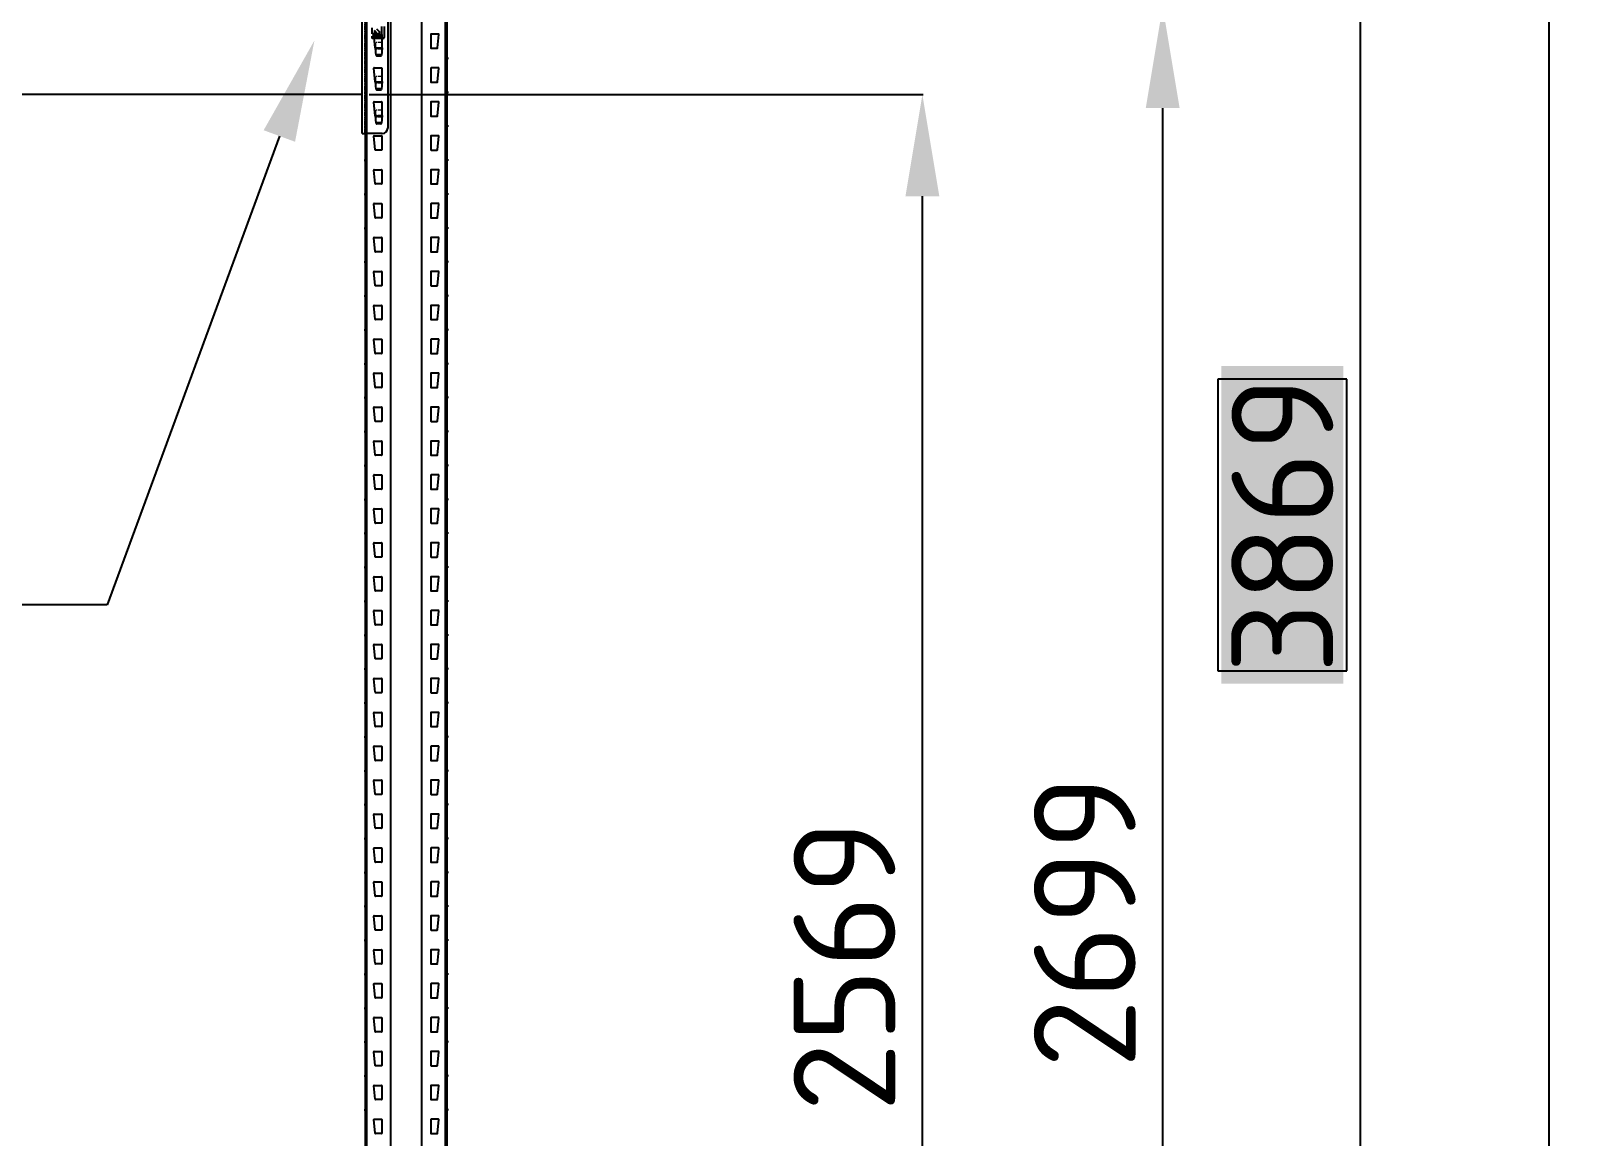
# Model space of a CAD drawing. Header units: millimetres. Extents: x 2140 to 223837, y 2113 to 170313.
# Drawn here: x 179076 to 181376, y 110755 to 112385 of the extents above; entities that cross this region are included whole.
import ezdxf
from ezdxf import colors
from ezdxf.entities.mleader import LeaderData, LeaderLine
from ezdxf.math import Vec2, Vec3

# ---------------------------------------------------------------- set-up
doc = ezdxf.new("R2010")
doc.units = ezdxf.units.MM
doc.linetypes.add('PHANTOM', pattern=[12.7, 6.35, -1.27, 1.27, -1.27, 1.27, -1.27])
for name, color, linetype in [('0_ANNOT_Dimensions', 7, 'Continuous'), ('2.Стойка', 7, 'Continuous'), ('Аннотации', 7, 'Continuous')]:
    doc.layers.add(name, color=color, linetype=linetype)
doc.layers.add('1.Балка', color=5, linetype='Continuous', lineweight=0)
doc.styles.get("Standard").update_dxf_attribs({"font": 'isocpeur.ttf'})
doc.dimstyles.new('150', dxfattribs={"dimtxt": 150, "dimasz": 150, "dimexe": 1, "dimexo": 10, "dimgap": 40, "dimtad": 1, "dimdec": 0, "dimzin": 0, "dimdsep": 46, "dimtxsty": 'Standard', "dimcen": 0.09, "dimadec": 0, "dimazin": 0, "dimtfac": 1, "dimtdec": 0, "dimtofl": 0, "dimtmove": 0, "dimatfit": 3, "dimfxl": 1, "dimtolj": 1, "dimtzin": 0, "dimarcsym": 0})
doc.dimstyles.new('150 (цвет)', dxfattribs={"dimtxt": 150, "dimasz": 150, "dimexe": 1, "dimexo": 10, "dimgap": -20, "dimtad": 1, "dimdec": 0, "dimzin": 0, "dimdsep": 46, "dimtxsty": 'Standard', "dimcen": 0.09, "dimadec": 0, "dimazin": 0, "dimtfac": 1, "dimtdec": 0, "dimtofl": 0, "dimtmove": 0, "dimatfit": 3, "dimfxl": 1, "dimtfill": 2, "dimtfillclr": 2, "dimtolj": 1, "dimtzin": 0, "dimarcsym": 0})

# ---------------------------------------------------------------- blocks, each defined once
blk = doc.blocks.new('*U494')
at = {"layer": '2.Стойка', "color": 0, "linetype": 'ByBlock'}
for p, q in [((-120, 0), (-120, 12200)), ((-118, 0), (-118, 12200)), ((-82.7, 0), (-82.7, 12200)), ((-37.3, 0), (-37.3, 12200)), ((-2, 0), (-2, 12200)), ((0, 0), (0, 12200)), ((-106.1, 2630.5), (-108, 2650.5)), ((-107.5, 2651), (-96.5, 2651)), ((-96, 2650.5), (-96, 2630.5)), ((-24, 2650.5), (-24, 2630.5)), ((-12.5, 2651), (-23.5, 2651)), ((-13.9, 2630.5), (-12, 2650.5)), ((-96.5, 2630), (-105.6, 2630)), ((-23.5, 2630), (-14.4, 2630)), ((-122, 2615), (-118, 2615)), ((-120, 2620.5), (-118, 2620.5)), ((-120, 2609.5), (-118, 2609.5)), ((-106.1, 2580.5), (-108, 2600.5)), ((-107.5, 2601), (-96.5, 2601)), ((-96, 2600.5), (-96, 2580.5)), ((-24, 2600.5), (-24, 2580.5)), ((-12.5, 2601), (-23.5, 2601)), ((-13.9, 2580.5), (-12, 2600.5)), ((0, 2620.5), (-2, 2620.5)), ((2, 2615), (-2, 2615)), ((0, 2609.5), (-2, 2609.5)), ((-96.5, 2580), (-105.6, 2580)), ((-23.5, 2580), (-14.4, 2580)), ((-122, 2565), (-118, 2565)), ((-120, 2570.5), (-118, 2570.5)), ((-120, 2559.5), (-118, 2559.5)), ((0, 2570.5), (-2, 2570.5)), ((2, 2565), (-2, 2565)), ((0, 2559.5), (-2, 2559.5)), ((-106.1, 2530.5), (-108, 2550.5)), ((-107.5, 2551), (-96.5, 2551)), ((-96.5, 2530), (-105.6, 2530)), ((-96, 2550.5), (-96, 2530.5)), ((-24, 2550.5), (-24, 2530.5)), ((-12.5, 2551), (-23.5, 2551)), ((-23.5, 2530), (-14.4, 2530)), ((-13.9, 2530.5), (-12, 2550.5)), ((-122, 2515), (-118, 2515)), ((-120, 2520.5), (-118, 2520.5)), ((-120, 2509.5), (-118, 2509.5)), ((0, 2520.5), (-2, 2520.5)), ((2, 2515), (-2, 2515)), ((0, 2509.5), (-2, 2509.5)), ((-106.1, 2480.5), (-108, 2500.5)), ((-107.5, 2501), (-96.5, 2501)), ((-96, 2500.5), (-96, 2480.5)), ((-24, 2500.5), (-24, 2480.5)), ((-12.5, 2501), (-23.5, 2501)), ((-13.9, 2480.5), (-12, 2500.5)), ((-122, 2465), (-118, 2465)), ((-120, 2470.5), (-118, 2470.5)), ((-96.5, 2480), (-105.6, 2480)), ((-23.5, 2480), (-14.4, 2480)), ((0, 2470.5), (-2, 2470.5)), ((2, 2465), (-2, 2465)), ((-120, 2459.5), (-118, 2459.5)), ((-106.1, 2430.5), (-108, 2450.5)), ((-107.5, 2451), (-96.5, 2451)), ((-96, 2450.5), (-96, 2430.5)), ((-24, 2450.5), (-24, 2430.5)), ((-12.5, 2451), (-23.5, 2451)), ((-13.9, 2430.5), (-12, 2450.5)), ((0, 2459.5), (-2, 2459.5)), ((-122, 2415), (-118, 2415)), ((-120, 2420.5), (-118, 2420.5)), ((-96.5, 2430), (-105.6, 2430)), ((-23.5, 2430), (-14.4, 2430)), ((0, 2420.5), (-2, 2420.5)), ((2, 2415), (-2, 2415)), ((-120, 2409.5), (-118, 2409.5)), ((-106.1, 2380.5), (-108, 2400.5)), ((-107.5, 2401), (-96.5, 2401)), ((-96, 2400.5), (-96, 2380.5)), ((-24, 2400.5), (-24, 2380.5)), ((-12.5, 2401), (-23.5, 2401)), ((-13.9, 2380.5), (-12, 2400.5)), ((0, 2409.5), (-2, 2409.5)), ((-120, 2370.5), (-118, 2370.5)), ((-96.5, 2380), (-105.6, 2380)), ((-23.5, 2380), (-14.4, 2380)), ((0, 2370.5), (-2, 2370.5)), ((-122, 2365), (-118, 2365)), ((-120, 2359.5), (-118, 2359.5)), ((-106.1, 2330.5), (-108, 2350.5)), ((-107.5, 2351), (-96.5, 2351)), ((-96, 2350.5), (-96, 2330.5)), ((-24, 2350.5), (-24, 2330.5)), ((-12.5, 2351), (-23.5, 2351)), ((-13.9, 2330.5), (-12, 2350.5)), ((2, 2365), (-2, 2365)), ((0, 2359.5), (-2, 2359.5)), ((-96.5, 2330), (-105.6, 2330)), ((-23.5, 2330), (-14.4, 2330)), ((-122, 2315), (-118, 2315)), ((-120, 2320.5), (-118, 2320.5)), ((-120, 2309.5), (-118, 2309.5)), ((-106.1, 2280.5), (-108, 2300.5)), ((-107.5, 2301), (-96.5, 2301)), ((-96, 2300.5), (-96, 2280.5)), ((-24, 2300.5), (-24, 2280.5)), ((-12.5, 2301), (-23.5, 2301)), ((-13.9, 2280.5), (-12, 2300.5)), ((0, 2320.5), (-2, 2320.5)), ((2, 2315), (-2, 2315)), ((0, 2309.5), (-2, 2309.5)), ((-96.5, 2280), (-105.6, 2280)), ((-23.5, 2280), (-14.4, 2280)), ((-122, 2265), (-118, 2265)), ((-120, 2270.5), (-118, 2270.5)), ((-120, 2259.5), (-118, 2259.5)), ((0, 2270.5), (-2, 2270.5)), ((2, 2265), (-2, 2265)), ((0, 2259.5), (-2, 2259.5)), ((-106.1, 2230.5), (-108, 2250.5)), ((-107.5, 2251), (-96.5, 2251)), ((-96, 2250.5), (-96, 2230.5)), ((-24, 2250.5), (-24, 2230.5)), ((-12.5, 2251), (-23.5, 2251)), ((-13.9, 2230.5), (-12, 2250.5)), ((-122, 2215), (-118, 2215)), ((-120, 2220.5), (-118, 2220.5)), ((-120, 2209.5), (-118, 2209.5)), ((-96.5, 2230), (-105.6, 2230)), ((-23.5, 2230), (-14.4, 2230)), ((0, 2220.5), (-2, 2220.5)), ((2, 2215), (-2, 2215)), ((0, 2209.5), (-2, 2209.5)), ((-106.1, 2180.5), (-108, 2200.5)), ((-107.5, 2201), (-96.5, 2201)), ((-96, 2200.5), (-96, 2180.5)), ((-24, 2200.5), (-24, 2180.5)), ((-12.5, 2201), (-23.5, 2201)), ((-13.9, 2180.5), (-12, 2200.5)), ((-122, 2165), (-118, 2165)), ((-120, 2170.5), (-118, 2170.5)), ((-96.5, 2180), (-105.6, 2180)), ((-23.5, 2180), (-14.4, 2180)), ((0, 2170.5), (-2, 2170.5)), ((2, 2165), (-2, 2165)), ((-120, 2159.5), (-118, 2159.5)), ((-106.1, 2130.5), (-108, 2150.5)), ((-107.5, 2151), (-96.5, 2151)), ((-96, 2150.5), (-96, 2130.5)), ((-24, 2150.5), (-24, 2130.5)), ((-12.5, 2151), (-23.5, 2151)), ((-13.9, 2130.5), (-12, 2150.5)), ((0, 2159.5), (-2, 2159.5)), ((-120, 2120.5), (-118, 2120.5)), ((-96.5, 2130), (-105.6, 2130)), ((-23.5, 2130), (-14.4, 2130)), ((0, 2120.5), (-2, 2120.5)), ((-122, 2115), (-118, 2115)), ((-120, 2109.5), (-118, 2109.5)), ((-106.1, 2080.5), (-108, 2100.5)), ((-107.5, 2101), (-96.5, 2101)), ((-96, 2100.5), (-96, 2080.5)), ((-24, 2100.5), (-24, 2080.5)), ((-12.5, 2101), (-23.5, 2101)), ((-13.9, 2080.5), (-12, 2100.5)), ((2, 2115), (-2, 2115)), ((0, 2109.5), (-2, 2109.5)), ((-120, 2070.5), (-118, 2070.5)), ((-96.5, 2080), (-105.6, 2080)), ((-23.5, 2080), (-14.4, 2080)), ((0, 2070.5), (-2, 2070.5)), ((-122, 2065), (-118, 2065)), ((-120, 2059.5), (-118, 2059.5)), ((-106.1, 2030.5), (-108, 2050.5)), ((-107.5, 2051), (-96.5, 2051)), ((-96, 2050.5), (-96, 2030.5)), ((-24, 2050.5), (-24, 2030.5)), ((-12.5, 2051), (-23.5, 2051)), ((-13.9, 2030.5), (-12, 2050.5)), ((2, 2065), (-2, 2065)), ((0, 2059.5), (-2, 2059.5)), ((-96.5, 2030), (-105.6, 2030)), ((-23.5, 2030), (-14.4, 2030)), ((-122, 2015), (-118, 2015)), ((-120, 2020.5), (-118, 2020.5)), ((-120, 2009.5), (-118, 2009.5)), ((-107.5, 2001), (-96.5, 2001)), ((-12.5, 2001), (-23.5, 2001)), ((0, 2020.5), (-2, 2020.5)), ((2, 2015), (-2, 2015)), ((0, 2009.5), (-2, 2009.5)), ((-106.1, 1980.5), (-108, 2000.5)), ((-96.5, 1980), (-105.6, 1980)), ((-96, 2000.5), (-96, 1980.5)), ((-24, 2000.5), (-24, 1980.5)), ((-23.5, 1980), (-14.4, 1980)), ((-13.9, 1980.5), (-12, 2000.5)), ((-122, 1965), (-118, 1965)), ((-120, 1970.5), (-118, 1970.5)), ((-120, 1959.5), (-118, 1959.5)), ((0, 1970.5), (-2, 1970.5)), ((2, 1965), (-2, 1965)), ((0, 1959.5), (-2, 1959.5)), ((-106.1, 1930.5), (-108, 1950.5)), ((-107.5, 1951), (-96.5, 1951)), ((-96, 1950.5), (-96, 1930.5)), ((-24, 1950.5), (-24, 1930.5)), ((-12.5, 1951), (-23.5, 1951)), ((-13.9, 1930.5), (-12, 1950.5)), ((-122, 1915), (-118, 1915)), ((-120, 1920.5), (-118, 1920.5)), ((-120, 1909.5), (-118, 1909.5)), ((-96.5, 1930), (-105.6, 1930)), ((-23.5, 1930), (-14.4, 1930)), ((0, 1920.5), (-2, 1920.5)), ((2, 1915), (-2, 1915)), ((0, 1909.5), (-2, 1909.5)), ((-106.1, 1880.5), (-108, 1900.5)), ((-107.5, 1901), (-96.5, 1901)), ((-96, 1900.5), (-96, 1880.5)), ((-24, 1900.5), (-24, 1880.5)), ((-12.5, 1901), (-23.5, 1901)), ((-13.9, 1880.5), (-12, 1900.5)), ((-122, 1865), (-118, 1865)), ((-120, 1870.5), (-118, 1870.5)), ((-96.5, 1880), (-105.6, 1880)), ((-23.5, 1880), (-14.4, 1880)), ((0, 1870.5), (-2, 1870.5)), ((2, 1865), (-2, 1865)), ((-120, 1859.5), (-118, 1859.5)), ((-106.1, 1830.5), (-108, 1850.5)), ((-107.5, 1851), (-96.5, 1851)), ((-96, 1850.5), (-96, 1830.5)), ((-24, 1850.5), (-24, 1830.5)), ((-12.5, 1851), (-23.5, 1851)), ((-13.9, 1830.5), (-12, 1850.5)), ((0, 1859.5), (-2, 1859.5)), ((-120, 1820.5), (-118, 1820.5)), ((-96.5, 1830), (-105.6, 1830)), ((-23.5, 1830), (-14.4, 1830)), ((0, 1820.5), (-2, 1820.5)), ((-122, 1815), (-118, 1815)), ((-120, 1809.5), (-118, 1809.5)), ((-106.1, 1780.5), (-108, 1800.5)), ((-107.5, 1801), (-96.5, 1801)), ((-96, 1800.5), (-96, 1780.5)), ((-24, 1800.5), (-24, 1780.5)), ((-12.5, 1801), (-23.5, 1801)), ((-13.9, 1780.5), (-12, 1800.5)), ((2, 1815), (-2, 1815)), ((0, 1809.5), (-2, 1809.5)), ((-96.5, 1780), (-105.6, 1780)), ((-23.5, 1780), (-14.4, 1780)), ((-122, 1765), (-118, 1765)), ((-120, 1770.5), (-118, 1770.5)), ((-120, 1759.5), (-118, 1759.5)), ((-106.1, 1730.5), (-108, 1750.5)), ((-107.5, 1751), (-96.5, 1751)), ((-96, 1750.5), (-96, 1730.5)), ((-24, 1750.5), (-24, 1730.5)), ((-12.5, 1751), (-23.5, 1751)), ((-13.9, 1730.5), (-12, 1750.5)), ((0, 1770.5), (-2, 1770.5)), ((2, 1765), (-2, 1765)), ((0, 1759.5), (-2, 1759.5)), ((-96.5, 1730), (-105.6, 1730)), ((-23.5, 1730), (-14.4, 1730)), ((-122, 1715), (-118, 1715)), ((-120, 1720.5), (-118, 1720.5)), ((-120, 1709.5), (-118, 1709.5)), ((0, 1720.5), (-2, 1720.5)), ((2, 1715), (-2, 1715)), ((0, 1709.5), (-2, 1709.5)), ((-106.1, 1680.5), (-108, 1700.5)), ((-107.5, 1701), (-96.5, 1701)), ((-96.5, 1680), (-105.6, 1680)), ((-96, 1700.5), (-96, 1680.5)), ((-24, 1700.5), (-24, 1680.5)), ((-12.5, 1701), (-23.5, 1701)), ((-23.5, 1680), (-14.4, 1680)), ((-13.9, 1680.5), (-12, 1700.5)), ((-122, 1665), (-118, 1665)), ((-120, 1670.5), (-118, 1670.5)), ((-120, 1659.5), (-118, 1659.5)), ((0, 1670.5), (-2, 1670.5)), ((2, 1665), (-2, 1665)), ((0, 1659.5), (-2, 1659.5)), ((-106.1, 1630.5), (-108, 1650.5)), ((-107.5, 1651), (-96.5, 1651)), ((-96, 1650.5), (-96, 1630.5)), ((-24, 1650.5), (-24, 1630.5)), ((-12.5, 1651), (-23.5, 1651)), ((-13.9, 1630.5), (-12, 1650.5)), ((-122, 1615), (-118, 1615)), ((-120, 1620.5), (-118, 1620.5)), ((-96.5, 1630), (-105.6, 1630)), ((-23.5, 1630), (-14.4, 1630)), ((0, 1620.5), (-2, 1620.5)), ((2, 1615), (-2, 1615)), ((-120, 1609.5), (-118, 1609.5)), ((-106.1, 1580.5), (-108, 1600.5)), ((-107.5, 1601), (-96.5, 1601)), ((-96, 1600.5), (-96, 1580.5)), ((-24, 1600.5), (-24, 1580.5)), ((-12.5, 1601), (-23.5, 1601)), ((-13.9, 1580.5), (-12, 1600.5)), ((0, 1609.5), (-2, 1609.5)), ((-122, 1565), (-118, 1565)), ((-120, 1570.5), (-118, 1570.5)), ((-96.5, 1580), (-105.6, 1580)), ((-23.5, 1580), (-14.4, 1580)), ((0, 1570.5), (-2, 1570.5)), ((2, 1565), (-2, 1565)), ((-120, 1559.5), (-118, 1559.5)), ((-106.1, 1530.5), (-108, 1550.5)), ((-107.5, 1551), (-96.5, 1551)), ((-96, 1550.5), (-96, 1530.5)), ((-24, 1550.5), (-24, 1530.5)), ((-12.5, 1551), (-23.5, 1551)), ((-13.9, 1530.5), (-12, 1550.5)), ((0, 1559.5), (-2, 1559.5)), ((-120, 1520.5), (-118, 1520.5)), ((-96.5, 1530), (-105.6, 1530)), ((-23.5, 1530), (-14.4, 1530)), ((0, 1520.5), (-2, 1520.5)), ((-122, 1515), (-118, 1515)), ((-120, 1509.5), (-118, 1509.5)), ((-106.1, 1480.5), (-108, 1500.5)), ((-107.5, 1501), (-96.5, 1501)), ((-96, 1500.5), (-96, 1480.5)), ((-24, 1500.5), (-24, 1480.5)), ((-12.5, 1501), (-23.5, 1501)), ((-13.9, 1480.5), (-12, 1500.5)), ((2, 1515), (-2, 1515)), ((0, 1509.5), (-2, 1509.5)), ((-96.5, 1480), (-105.6, 1480)), ((-23.5, 1480), (-14.4, 1480)), ((-122, 1465), (-118, 1465)), ((-120, 1470.5), (-118, 1470.5)), ((-120, 1459.5), (-118, 1459.5)), ((-106.1, 1430.5), (-108, 1450.5)), ((-107.5, 1451), (-96.5, 1451)), ((-96, 1450.5), (-96, 1430.5)), ((-24, 1450.5), (-24, 1430.5)), ((-12.5, 1451), (-23.5, 1451)), ((-13.9, 1430.5), (-12, 1450.5)), ((0, 1470.5), (-2, 1470.5)), ((2, 1465), (-2, 1465)), ((0, 1459.5), (-2, 1459.5)), ((-96.5, 1430), (-105.6, 1430)), ((-23.5, 1430), (-14.4, 1430)), ((-122, 1415), (-118, 1415)), ((-120, 1420.5), (-118, 1420.5)), ((-120, 1409.5), (-118, 1409.5)), ((0, 1420.5), (-2, 1420.5)), ((2, 1415), (-2, 1415)), ((0, 1409.5), (-2, 1409.5)), ((-106.1, 1380.5), (-108, 1400.5)), ((-107.5, 1401), (-96.5, 1401)), ((-96.5, 1380), (-105.6, 1380)), ((-96, 1400.5), (-96, 1380.5)), ((-24, 1400.5), (-24, 1380.5)), ((-12.5, 1401), (-23.5, 1401)), ((-23.5, 1380), (-14.4, 1380)), ((-13.9, 1380.5), (-12, 1400.5)), ((-122, 1365), (-118, 1365)), ((-120, 1370.5), (-118, 1370.5)), ((-120, 1359.5), (-118, 1359.5)), ((0, 1370.5), (-2, 1370.5)), ((2, 1365), (-2, 1365)), ((0, 1359.5), (-2, 1359.5)), ((-106.1, 1330.5), (-108, 1350.5)), ((-107.5, 1351), (-96.5, 1351)), ((-96, 1350.5), (-96, 1330.5)), ((-24, 1350.5), (-24, 1330.5)), ((-12.5, 1351), (-23.5, 1351)), ((-13.9, 1330.5), (-12, 1350.5)), ((-122, 1315), (-118, 1315)), ((-120, 1320.5), (-118, 1320.5)), ((-96.5, 1330), (-105.6, 1330)), ((-23.5, 1330), (-14.4, 1330)), ((0, 1320.5), (-2, 1320.5)), ((2, 1315), (-2, 1315)), ((-120, 1309.5), (-118, 1309.5)), ((-106.1, 1280.5), (-108, 1300.5)), ((-107.5, 1301), (-96.5, 1301)), ((-96, 1300.5), (-96, 1280.5)), ((-24, 1300.5), (-24, 1280.5)), ((-12.5, 1301), (-23.5, 1301)), ((-13.9, 1280.5), (-12, 1300.5)), ((0, 1309.5), (-2, 1309.5)), ((-122, 1265), (-118, 1265)), ((-120, 1270.5), (-118, 1270.5)), ((-96.5, 1280), (-105.6, 1280)), ((-23.5, 1280), (-14.4, 1280)), ((0, 1270.5), (-2, 1270.5)), ((2, 1265), (-2, 1265)), ((-120, 1259.5), (-118, 1259.5)), ((-106.1, 1230.5), (-108, 1250.5)), ((-107.5, 1251), (-96.5, 1251)), ((-96, 1250.5), (-96, 1230.5)), ((-24, 1250.5), (-24, 1230.5)), ((-12.5, 1251), (-23.5, 1251)), ((-13.9, 1230.5), (-12, 1250.5)), ((0, 1259.5), (-2, 1259.5)), ((-120, 1220.5), (-118, 1220.5)), ((-96.5, 1230), (-105.6, 1230)), ((-23.5, 1230), (-14.4, 1230)), ((0, 1220.5), (-2, 1220.5)), ((-122, 1215), (-118, 1215)), ((-120, 1209.5), (-118, 1209.5)), ((-106.1, 1180.5), (-108, 1200.5)), ((-107.5, 1201), (-96.5, 1201)), ((-96, 1200.5), (-96, 1180.5)), ((-24, 1200.5), (-24, 1180.5)), ((-12.5, 1201), (-23.5, 1201)), ((-13.9, 1180.5), (-12, 1200.5)), ((2, 1215), (-2, 1215)), ((0, 1209.5), (-2, 1209.5)), ((-96.5, 1180), (-105.6, 1180)), ((-23.5, 1180), (-14.4, 1180)), ((-122, 1165), (-118, 1165)), ((-120, 1170.5), (-118, 1170.5)), ((-120, 1159.5), (-118, 1159.5)), ((-106.1, 1130.5), (-108, 1150.5)), ((-107.5, 1151), (-96.5, 1151)), ((-96, 1150.5), (-96, 1130.5)), ((-24, 1150.5), (-24, 1130.5)), ((-12.5, 1151), (-23.5, 1151)), ((-13.9, 1130.5), (-12, 1150.5)), ((0, 1170.5), (-2, 1170.5)), ((2, 1165), (-2, 1165)), ((0, 1159.5), (-2, 1159.5)), ((-96.5, 1130), (-105.6, 1130)), ((-23.5, 1130), (-14.4, 1130)), ((-122, 1115), (-118, 1115)), ((-120, 1120.5), (-118, 1120.5)), ((-120, 1109.5), (-118, 1109.5)), ((0, 1120.5), (-2, 1120.5)), ((2, 1115), (-2, 1115)), ((0, 1109.5), (-2, 1109.5)), ((-106.1, 1080.5), (-108, 1100.5)), ((-107.5, 1101), (-96.5, 1101)), ((-96, 1100.5), (-96, 1080.5)), ((-24, 1100.5), (-24, 1080.5)), ((-12.5, 1101), (-23.5, 1101)), ((-13.9, 1080.5), (-12, 1100.5)), ((-122, 1065), (-118, 1065)), ((-120, 1070.5), (-118, 1070.5)), ((-120, 1059.5), (-118, 1059.5)), ((-96.5, 1080), (-105.6, 1080)), ((-23.5, 1080), (-14.4, 1080)), ((0, 1070.5), (-2, 1070.5)), ((2, 1065), (-2, 1065)), ((0, 1059.5), (-2, 1059.5)), ((-106.1, 1030.5), (-108, 1050.5)), ((-107.5, 1051), (-96.5, 1051)), ((-96, 1050.5), (-96, 1030.5)), ((-24, 1050.5), (-24, 1030.5)), ((-12.5, 1051), (-23.5, 1051)), ((-13.9, 1030.5), (-12, 1050.5)), ((-96.5, 1030), (-105.6, 1030)), ((-23.5, 1030), (-14.4, 1030))]:
    blk.add_line(p, q, dxfattribs=at)
for centre, start, end in [((-107.5, 2650.5), 90, 185.4403), ((-96.5, 2650.5), 0, 90), ((-23.5, 2650.5), 90, 180), ((-12.5, 2650.5), 354.5597, 90), ((-105.6, 2630.5), 185.4403, 270), ((-96.5, 2630.5), 270, 0), ((-23.5, 2630.5), 180, 270), ((-14.4, 2630.5), 270, 354.5597), ((-107.5, 2600.5), 90, 185.4403), ((-96.5, 2600.5), 0, 90), ((-23.5, 2600.5), 90, 180), ((-12.5, 2600.5), 354.5597, 90), ((-105.6, 2580.5), 185.4403, 270), ((-96.5, 2580.5), 270, 0), ((-23.5, 2580.5), 180, 270), ((-14.4, 2580.5), 270, 354.5597), ((-107.5, 2550.5), 90, 185.4403), ((-105.6, 2530.5), 185.4403, 270), ((-96.5, 2550.5), 0, 90), ((-96.5, 2530.5), 270, 0), ((-23.5, 2550.5), 90, 180), ((-23.5, 2530.5), 180, 270), ((-14.4, 2530.5), 270, 354.5597), ((-12.5, 2550.5), 354.5597, 90), ((-107.5, 2500.5), 90, 185.4403), ((-96.5, 2500.5), 0, 90), ((-23.5, 2500.5), 90, 180), ((-12.5, 2500.5), 354.5597, 90), ((-105.6, 2480.5), 185.4403, 270), ((-96.5, 2480.5), 270, 0), ((-23.5, 2480.5), 180, 270), ((-14.4, 2480.5), 270, 354.5597), ((-107.5, 2450.5), 90, 185.4403), ((-96.5, 2450.5), 0, 90), ((-23.5, 2450.5), 90, 180), ((-12.5, 2450.5), 354.5597, 90), ((-105.6, 2430.5), 185.4403, 270), ((-96.5, 2430.5), 270, 0), ((-23.5, 2430.5), 180, 270), ((-14.4, 2430.5), 270, 354.5597), ((-107.5, 2400.5), 90, 185.4403), ((-96.5, 2400.5), 0, 90), ((-23.5, 2400.5), 90, 180), ((-12.5, 2400.5), 354.5597, 90), ((-105.6, 2380.5), 185.4403, 270), ((-96.5, 2380.5), 270, 0), ((-23.5, 2380.5), 180, 270), ((-14.4, 2380.5), 270, 354.5597), ((-107.5, 2350.5), 90, 185.4403), ((-96.5, 2350.5), 0, 90), ((-23.5, 2350.5), 90, 180), ((-12.5, 2350.5), 354.5597, 90), ((-105.6, 2330.5), 185.4403, 270), ((-96.5, 2330.5), 270, 0), ((-23.5, 2330.5), 180, 270), ((-14.4, 2330.5), 270, 354.5597), ((-107.5, 2300.5), 90, 185.4403), ((-96.5, 2300.5), 0, 90), ((-23.5, 2300.5), 90, 180), ((-12.5, 2300.5), 354.5597, 90), ((-105.6, 2280.5), 185.4403, 270), ((-96.5, 2280.5), 270, 0), ((-23.5, 2280.5), 180, 270), ((-14.4, 2280.5), 270, 354.5597), ((-107.5, 2250.5), 90, 185.4403), ((-96.5, 2250.5), 0, 90), ((-23.5, 2250.5), 90, 180), ((-12.5, 2250.5), 354.5597, 90), ((-105.6, 2230.5), 185.4403, 270), ((-96.5, 2230.5), 270, 0), ((-23.5, 2230.5), 180, 270), ((-14.4, 2230.5), 270, 354.5597), ((-107.5, 2200.5), 90, 185.4403), ((-96.5, 2200.5), 0, 90), ((-23.5, 2200.5), 90, 180), ((-12.5, 2200.5), 354.5597, 90), ((-105.6, 2180.5), 185.4403, 270), ((-96.5, 2180.5), 270, 0), ((-23.5, 2180.5), 180, 270), ((-14.4, 2180.5), 270, 354.5597), ((-107.5, 2150.5), 90, 185.4403), ((-96.5, 2150.5), 0, 90), ((-23.5, 2150.5), 90, 180), ((-12.5, 2150.5), 354.5597, 90), ((-105.6, 2130.5), 185.4403, 270), ((-96.5, 2130.5), 270, 0), ((-23.5, 2130.5), 180, 270), ((-14.4, 2130.5), 270, 354.5597), ((-107.5, 2100.5), 90, 185.4403), ((-96.5, 2100.5), 0, 90), ((-23.5, 2100.5), 90, 180), ((-12.5, 2100.5), 354.5597, 90), ((-105.6, 2080.5), 185.4403, 270), ((-96.5, 2080.5), 270, 0), ((-23.5, 2080.5), 180, 270), ((-14.4, 2080.5), 270, 354.5597), ((-107.5, 2050.5), 90, 185.4403), ((-96.5, 2050.5), 0, 90), ((-23.5, 2050.5), 90, 180), ((-12.5, 2050.5), 354.5597, 90), ((-105.6, 2030.5), 185.4403, 270), ((-96.5, 2030.5), 270, 0), ((-23.5, 2030.5), 180, 270), ((-14.4, 2030.5), 270, 354.5597), ((-107.5, 2000.5), 90, 185.4403), ((-96.5, 2000.5), 0, 90), ((-23.5, 2000.5), 90, 180), ((-12.5, 2000.5), 354.5597, 90), ((-105.6, 1980.5), 185.4403, 270), ((-96.5, 1980.5), 270, 0), ((-23.5, 1980.5), 180, 270), ((-14.4, 1980.5), 270, 354.5597), ((-107.5, 1950.5), 90, 185.4403), ((-96.5, 1950.5), 0, 90), ((-23.5, 1950.5), 90, 180), ((-12.5, 1950.5), 354.5597, 90), ((-105.6, 1930.5), 185.4403, 270), ((-96.5, 1930.5), 270, 0), ((-23.5, 1930.5), 180, 270), ((-14.4, 1930.5), 270, 354.5597), ((-107.5, 1900.5), 90, 185.4403), ((-96.5, 1900.5), 0, 90), ((-23.5, 1900.5), 90, 180), ((-12.5, 1900.5), 354.5597, 90), ((-105.6, 1880.5), 185.4403, 270), ((-96.5, 1880.5), 270, 0), ((-23.5, 1880.5), 180, 270), ((-14.4, 1880.5), 270, 354.5597), ((-107.5, 1850.5), 90, 185.4403), ((-96.5, 1850.5), 0, 90), ((-23.5, 1850.5), 90, 180), ((-12.5, 1850.5), 354.5597, 90), ((-105.6, 1830.5), 185.4403, 270), ((-96.5, 1830.5), 270, 0), ((-23.5, 1830.5), 180, 270), ((-14.4, 1830.5), 270, 354.5597), ((-107.5, 1800.5), 90, 185.4403), ((-96.5, 1800.5), 0, 90), ((-23.5, 1800.5), 90, 180), ((-12.5, 1800.5), 354.5597, 90), ((-105.6, 1780.5), 185.4403, 270), ((-96.5, 1780.5), 270, 0), ((-23.5, 1780.5), 180, 270), ((-14.4, 1780.5), 270, 354.5597), ((-107.5, 1750.5), 90, 185.4403), ((-96.5, 1750.5), 0, 90), ((-23.5, 1750.5), 90, 180), ((-12.5, 1750.5), 354.5597, 90), ((-105.6, 1730.5), 185.4403, 270), ((-96.5, 1730.5), 270, 0), ((-23.5, 1730.5), 180, 270), ((-14.4, 1730.5), 270, 354.5597), ((-107.5, 1700.5), 90, 185.4403), ((-105.6, 1680.5), 185.4403, 270), ((-96.5, 1700.5), 0, 90), ((-96.5, 1680.5), 270, 0), ((-23.5, 1700.5), 90, 180), ((-23.5, 1680.5), 180, 270), ((-14.4, 1680.5), 270, 354.5597), ((-12.5, 1700.5), 354.5597, 90), ((-107.5, 1650.5), 90, 185.4403), ((-96.5, 1650.5), 0, 90), ((-23.5, 1650.5), 90, 180), ((-12.5, 1650.5), 354.5597, 90), ((-105.6, 1630.5), 185.4403, 270), ((-96.5, 1630.5), 270, 0), ((-23.5, 1630.5), 180, 270), ((-14.4, 1630.5), 270, 354.5597), ((-107.5, 1600.5), 90, 185.4403), ((-96.5, 1600.5), 0, 90), ((-23.5, 1600.5), 90, 180), ((-12.5, 1600.5), 354.5597, 90), ((-105.6, 1580.5), 185.4403, 270), ((-96.5, 1580.5), 270, 0), ((-23.5, 1580.5), 180, 270), ((-14.4, 1580.5), 270, 354.5597), ((-107.5, 1550.5), 90, 185.4403), ((-96.5, 1550.5), 0, 90), ((-23.5, 1550.5), 90, 180), ((-12.5, 1550.5), 354.5597, 90), ((-105.6, 1530.5), 185.4403, 270), ((-96.5, 1530.5), 270, 0), ((-23.5, 1530.5), 180, 270), ((-14.4, 1530.5), 270, 354.5597), ((-107.5, 1500.5), 90, 185.4403), ((-96.5, 1500.5), 0, 90), ((-23.5, 1500.5), 90, 180), ((-12.5, 1500.5), 354.5597, 90), ((-105.6, 1480.5), 185.4403, 270), ((-96.5, 1480.5), 270, 0), ((-23.5, 1480.5), 180, 270), ((-14.4, 1480.5), 270, 354.5597), ((-107.5, 1450.5), 90, 185.4403), ((-96.5, 1450.5), 0, 90), ((-23.5, 1450.5), 90, 180), ((-12.5, 1450.5), 354.5597, 90), ((-105.6, 1430.5), 185.4403, 270), ((-96.5, 1430.5), 270, 0), ((-23.5, 1430.5), 180, 270), ((-14.4, 1430.5), 270, 354.5597), ((-107.5, 1400.5), 90, 185.4403), ((-105.6, 1380.5), 185.4403, 270), ((-96.5, 1400.5), 0, 90), ((-96.5, 1380.5), 270, 0), ((-23.5, 1400.5), 90, 180), ((-23.5, 1380.5), 180, 270), ((-14.4, 1380.5), 270, 354.5597), ((-12.5, 1400.5), 354.5597, 90), ((-107.5, 1350.5), 90, 185.4403), ((-96.5, 1350.5), 0, 90), ((-23.5, 1350.5), 90, 180), ((-12.5, 1350.5), 354.5597, 90), ((-105.6, 1330.5), 185.4403, 270), ((-96.5, 1330.5), 270, 0), ((-23.5, 1330.5), 180, 270), ((-14.4, 1330.5), 270, 354.5597), ((-107.5, 1300.5), 90, 185.4403), ((-96.5, 1300.5), 0, 90), ((-23.5, 1300.5), 90, 180), ((-12.5, 1300.5), 354.5597, 90), ((-105.6, 1280.5), 185.4403, 270), ((-96.5, 1280.5), 270, 0), ((-23.5, 1280.5), 180, 270), ((-14.4, 1280.5), 270, 354.5597), ((-107.5, 1250.5), 90, 185.4403), ((-96.5, 1250.5), 0, 90), ((-23.5, 1250.5), 90, 180), ((-12.5, 1250.5), 354.5597, 90), ((-105.6, 1230.5), 185.4403, 270), ((-96.5, 1230.5), 270, 0), ((-23.5, 1230.5), 180, 270), ((-14.4, 1230.5), 270, 354.5597), ((-107.5, 1200.5), 90, 185.4403), ((-96.5, 1200.5), 0, 90), ((-23.5, 1200.5), 90, 180), ((-12.5, 1200.5), 354.5597, 90), ((-105.6, 1180.5), 185.4403, 270), ((-96.5, 1180.5), 270, 0), ((-23.5, 1180.5), 180, 270), ((-14.4, 1180.5), 270, 354.5597), ((-107.5, 1150.5), 90, 185.4403), ((-96.5, 1150.5), 0, 90), ((-23.5, 1150.5), 90, 180), ((-12.5, 1150.5), 354.5597, 90), ((-105.6, 1130.5), 185.4403, 270), ((-96.5, 1130.5), 270, 0), ((-23.5, 1130.5), 180, 270), ((-14.4, 1130.5), 270, 354.5597), ((-107.5, 1100.5), 90, 185.4403), ((-96.5, 1100.5), 0, 90), ((-23.5, 1100.5), 90, 180), ((-12.5, 1100.5), 354.5597, 90), ((-105.6, 1080.5), 185.4403, 270), ((-96.5, 1080.5), 270, 0), ((-23.5, 1080.5), 180, 270), ((-14.4, 1080.5), 270, 354.5597), ((-107.5, 1050.5), 90, 185.4403), ((-96.5, 1050.5), 0, 90), ((-23.5, 1050.5), 90, 180), ((-12.5, 1050.5), 354.5597, 90), ((-105.6, 1030.5), 185.4403, 270), ((-96.5, 1030.5), 270, 0), ((-23.5, 1030.5), 180, 270), ((-14.4, 1030.5), 270, 354.5597)]:
    blk.add_arc(centre, 0.5, start, end, dxfattribs=at)
blk = doc.blocks.new('*D1140')
at = {"layer": '0_ANNOT_Dimensions', "color": 0, "lineweight": -2, "transparency": 16777216}
for p, q in [((179574.6, 113591.3), (181037.3, 113591.3)), ((181036.3, 109872.5), (181036.3, 113441.3)), ((181016.3, 111871.9), (180826.3, 111871.9)), ((180826.3, 111871.9), (180826.3, 111441.9)), ((181016.3, 111441.9), (181016.3, 111871.9)), ((180826.3, 111441.9), (181016.3, 111441.9)), ((179712.6, 109722.5), (181037.3, 109722.5))]:
    blk.add_line(p, q, dxfattribs=at)
at = {"layer": '0_ANNOT_Dimensions', "color": 0, "transparency": 16777216}
for points in [[(181011.3, 113441.3), (181061.3, 113441.3), (181036.3, 113591.3)], [(181011.3, 109872.5), (181061.3, 109872.5), (181036.3, 109722.5)]]:
    blk.add_solid(points, dxfattribs=at)
at = {"layer": 'Defpoints', "color": 0, "transparency": 16777216}
for p in [(179564.6, 113591.3), (181036.3, 113591.3), (179702.6, 109722.5)]:
    blk.add_point(p, dxfattribs=at)
at = {"layer": '0_ANNOT_Dimensions', "color": 0, "transparency": 16777216, "insert": (180921.3, 111656.9), "char_height": 150, "attachment_point": 5, "rotation": 90, "bg_fill": 1, "box_fill_scale": 1.1, "bg_fill_color": 2, "bg_fill_transparency": 0}
blk.add_mtext('\\A1;3869', dxfattribs=at)
blk = doc.blocks.new('*D1141')
at = {"layer": '0_ANNOT_Dimensions', "color": 0, "lineweight": -2, "transparency": 16777216}
for p, q in [((179574.6, 115721.3), (181315.7, 115721.3)), ((181314.7, 109872.5), (181314.7, 115571.3)), ((180239.2, 109722.5), (181315.7, 109722.5))]:
    blk.add_line(p, q, dxfattribs=at)
at = {"layer": '0_ANNOT_Dimensions', "color": 0, "transparency": 16777216}
for points in [[(181289.7, 115571.3), (181339.7, 115571.3), (181314.7, 115721.3)], [(181289.7, 109872.5), (181339.7, 109872.5), (181314.7, 109722.5)]]:
    blk.add_solid(points, dxfattribs=at)
at = {"layer": 'Defpoints', "color": 0, "transparency": 16777216}
for p in [(179564.6, 115721.3), (181314.7, 115721.3), (180229.2, 109722.5)]:
    blk.add_point(p, dxfattribs=at)
at = {"layer": '0_ANNOT_Dimensions', "color": 0, "transparency": 16777216, "insert": (181199.7, 112721.9), "char_height": 150, "attachment_point": 5, "rotation": 90}
blk.add_mtext('\\A1;5999', dxfattribs=at)
blk = doc.blocks.new('*D1142')
at = {"layer": '0_ANNOT_Dimensions', "color": 0, "lineweight": -2, "transparency": 16777216}
for p, q in [((179574.6, 117591.3), (181602.4, 117591.3)), ((181601.4, 109872.5), (181601.4, 117441.3)), ((181581.4, 113871.9), (181391.4, 113871.9)), ((181391.4, 113871.9), (181391.4, 113441.9)), ((181581.4, 113441.9), (181581.4, 113871.9)), ((181391.4, 113441.9), (181581.4, 113441.9)), ((179712.6, 109722.5), (181602.4, 109722.5))]:
    blk.add_line(p, q, dxfattribs=at)
at = {"layer": '0_ANNOT_Dimensions', "color": 0, "transparency": 16777216}
for points in [[(181576.4, 117441.3), (181626.4, 117441.3), (181601.4, 117591.3)], [(181576.4, 109872.5), (181626.4, 109872.5), (181601.4, 109722.5)]]:
    blk.add_solid(points, dxfattribs=at)
at = {"layer": 'Defpoints', "color": 0, "transparency": 16777216}
for p in [(179564.6, 117591.3), (181601.4, 117591.3), (179702.6, 109722.5)]:
    blk.add_point(p, dxfattribs=at)
at = {"layer": '0_ANNOT_Dimensions', "color": 0, "transparency": 16777216, "insert": (181486.4, 113656.9), "char_height": 150, "attachment_point": 5, "rotation": 90, "bg_fill": 1, "box_fill_scale": 1.1, "bg_fill_color": 2, "bg_fill_transparency": 0}
blk.add_mtext('\\A1;7869', dxfattribs=at)
blk = doc.blocks.new('*D1143')
at = {"layer": '0_ANNOT_Dimensions', "color": 0, "lineweight": -2, "transparency": 16777216}
for p, q in [((179574.6, 119721.3), (181899.3, 119721.3)), ((181898.3, 109872.5), (181898.3, 119571.3)), ((179712.6, 109722.5), (181899.3, 109722.5))]:
    blk.add_line(p, q, dxfattribs=at)
at = {"layer": '0_ANNOT_Dimensions', "color": 0, "transparency": 16777216}
for points in [[(181873.3, 119571.3), (181923.3, 119571.3), (181898.3, 119721.3)], [(181873.3, 109872.5), (181923.3, 109872.5), (181898.3, 109722.5)]]:
    blk.add_solid(points, dxfattribs=at)
at = {"layer": 'Defpoints', "color": 0, "transparency": 16777216}
for p in [(179564.6, 119721.3), (181898.3, 119721.3), (179702.6, 109722.5)]:
    blk.add_point(p, dxfattribs=at)
at = {"layer": '0_ANNOT_Dimensions', "color": 0, "transparency": 16777216, "insert": (181783.3, 114721.9), "char_height": 150, "attachment_point": 5, "rotation": 90}
blk.add_mtext('\\A1;9999', dxfattribs=at)
blk = doc.blocks.new('*U432')
at = {"layer": '1.Балка', "color": 0, "linetype": 'Continuous', "lineweight": 25}
for p, q in [((2705, -210.7), (2705, 34.3)), ((2742.5, 26.3), (2742.5, -202.7)), ((2719.5, -63.9), (2719.5, -54.9)), ((2723, -63.9), (2719.5, -63.9)), ((2719.5, -70.7), (2719.5, -66.9)), ((2719.5, -66.9), (2733.8, -66.9)), ((2728, -64), (2723, -59)), ((2723, -59), (2723, -63.9)), ((2725.8, -56.2), (2730.9, -61.2)), ((2730.9, -61.2), (2728, -64)), ((2733.8, -66.9), (2733.8, -52.7)), ((2737.5, -52.7), (2737.5, -69.2)), ((2736, -70.7), (2719.5, -70.7)), ((2724.6, -84.2), (2724.6, -76.4)), ((2725.6, -95.6), (2724.6, -84.2)), ((2734.2, -84.2), (2733.2, -95.6)), ((2734.2, -84.2), (2734.2, -76.4)), ((2732.4, -94.7), (2726.4, -94.7)), ((2732.2, -96.5), (2726.6, -96.5)), ((2724.6, -134.2), (2724.6, -126.4)), ((2725.6, -145.6), (2724.6, -134.2)), ((2734.2, -134.2), (2733.2, -145.6)), ((2734.2, -134.2), (2734.2, -126.4)), ((2705, -153.2), (5, -153.2)), ((2732.4, -144.7), (2726.4, -144.7)), ((2732.2, -146.5), (2726.6, -146.5)), ((2724.6, -184.2), (2724.6, -176.4)), ((2734.2, -184.2), (2734.2, -176.4)), ((2725.6, -195.6), (2724.6, -184.2)), ((2732.4, -194.7), (2726.4, -194.7)), ((2732.2, -196.5), (2726.6, -196.5)), ((2734.2, -184.2), (2733.2, -195.6)), ((2705, -210.7), (2712.5, -210.7)), ((2734.5, -210.7), (2712.5, -210.7))]:
    blk.add_line(p, q, dxfattribs=at)
at = {"layer": '1.Балка', "color": 0, "linetype": 'PHANTOM', "lineweight": 18}
for p, q in [((2709, -210.7), (2709, 34.3)), ((2734.2, -76.4), (2724.6, -76.4)), ((2734.2, -84.3), (2724.6, -84.3)), ((2734.1, -85.3), (2724.7, -85.3)), ((2734, -86.5), (2724.8, -86.5)), ((2734.2, -126.4), (2724.6, -126.4)), ((2734.2, -134.3), (2724.6, -134.3)), ((2734.1, -135.3), (2724.7, -135.3)), ((2734, -136.5), (2724.8, -136.5)), ((2734.2, -176.4), (2724.6, -176.4)), ((2734.2, -184.3), (2724.6, -184.3)), ((2734.1, -185.3), (2724.7, -185.3)), ((2734, -186.5), (2724.8, -186.5))]:
    blk.add_line(p, q, dxfattribs=at)
at = {"layer": '1.Балка', "color": 0, "linetype": 'Continuous', "lineweight": 25}
for centre, radius, start, end in [((2736, -69.2), 1.5, 270, 359.9996), ((2726.4, -93.7), 0.99, 185.9118, 270.8034), ((2726.6, -95.5), 1.03, 183.6645, 268.5084), ((2726.6, -95.5), 1, 185.0015, 269.9986), ((2732.2, -95.5), 1.03, 271.4916, 356.3355), ((2732.2, -95.5), 1, 269.9955, 355.0044), ((2732.4, -93.7), 0.99, 269.1966, 354.0882), ((2726.4, -143.7), 0.99, 185.9119, 270.8034), ((2726.6, -145.5), 1.03, 183.6645, 268.5083), ((2726.6, -145.5), 1, 185.0015, 269.9986), ((2732.2, -145.5), 1.03, 271.4917, 356.3355), ((2732.2, -145.5), 1, 269.9955, 355.0045), ((2732.4, -143.7), 0.99, 269.1966, 354.0881), ((2726.4, -193.7), 0.99, 185.9116, 270.8034), ((2726.6, -195.5), 1.03, 183.6643, 268.5085), ((2726.6, -195.5), 1, 185.0015, 269.9986), ((2732.2, -195.5), 1.03, 271.4915, 356.3357), ((2732.2, -195.5), 1, 269.9955, 355.0045), ((2732.4, -193.7), 0.99, 269.1966, 354.0884), ((2734.5, -202.7), 8, 270.0003, 359.9996)]:
    blk.add_arc(centre, radius, start, end, dxfattribs=at)
blk = doc.blocks.new('*D1235')
at = {"layer": '0_ANNOT_Dimensions', "color": 0, "lineweight": -2, "transparency": 16777216}
for p, q in [((179574.6, 112291.3), (180391.5, 112291.3)), ((180390.5, 109872.5), (180390.5, 112141.3)), ((179639.6, 109722.5), (180391.5, 109722.5))]:
    blk.add_line(p, q, dxfattribs=at)
at = {"layer": '0_ANNOT_Dimensions', "color": 0, "transparency": 16777216}
for points in [[(180365.5, 112141.3), (180415.5, 112141.3), (180390.5, 112291.3)], [(180365.5, 109872.5), (180415.5, 109872.5), (180390.5, 109722.5)]]:
    blk.add_solid(points, dxfattribs=at)
at = {"layer": 'Defpoints', "color": 0, "transparency": 16777216}
for p in [(179564.6, 112291.3), (180390.5, 112291.3), (179629.6, 109722.5)]:
    blk.add_point(p, dxfattribs=at)
at = {"layer": '0_ANNOT_Dimensions', "color": 0, "transparency": 16777216, "insert": (180275.5, 111006.9), "char_height": 150, "attachment_point": 5, "rotation": 90}
blk.add_mtext('\\A1;2569', dxfattribs=at)
blk = doc.blocks.new('*D1236')
at = {"layer": '0_ANNOT_Dimensions', "color": 0, "lineweight": -2, "transparency": 16777216}
for p, q in [((179574.6, 112421.3), (180745.8, 112421.3)), ((180744.8, 109872.5), (180744.8, 112271.3)), ((179639.6, 109722.5), (180745.8, 109722.5))]:
    blk.add_line(p, q, dxfattribs=at)
at = {"layer": '0_ANNOT_Dimensions', "color": 0, "transparency": 16777216}
for points in [[(180719.8, 112271.3), (180769.8, 112271.3), (180744.8, 112421.3)], [(180719.8, 109872.5), (180769.8, 109872.5), (180744.8, 109722.5)]]:
    blk.add_solid(points, dxfattribs=at)
at = {"layer": 'Defpoints', "color": 0, "transparency": 16777216}
for p in [(179564.6, 112421.3), (180744.8, 112421.3), (179629.6, 109722.5)]:
    blk.add_point(p, dxfattribs=at)
at = {"layer": '0_ANNOT_Dimensions', "color": 0, "transparency": 16777216, "insert": (180629.8, 111071.9), "char_height": 150, "attachment_point": 5, "rotation": 90}
blk.add_mtext('\\A1;2699', dxfattribs=at)

msp = doc.modelspace()

# ---------------------------------------------------------------- block references
at = {"layer": '1.Балка', "color": 1}
msp.add_blockref('*U432', (176859.6, 112444.5), dxfattribs=at)
at = {"layer": '2.Стойка', "color": 0}
msp.add_blockref('*U494', (179689.6, 109729.5), dxfattribs=at)

# ---------------------------------------------------------------- dimensions: what is measured, and where the dimension line sits
at = {"layer": '0_ANNOT_Dimensions'}
for base, p1, p2, picture, middle in [((181898.3, 119721.3), (179702.6, 109722.5), (179564.6, 119721.3), '*D1143', (181783.3, 114721.9)), ((181314.7, 115721.3), (180229.2, 109722.5), (179564.6, 115721.3), '*D1141', (181199.7, 112721.9)), ((180744.8, 112421.3), (179629.6, 109722.5), (179564.6, 112421.3), '*D1236', (180629.8, 111071.9))]:
    dim = msp.add_linear_dim(base=base, p1=p1, p2=p2, angle=90, dimstyle='150', dxfattribs=at)
    dim.commit()
    dim.dimension.update_dxf_attribs({"geometry": picture, "text_midpoint": middle})
at = {"layer": '0_ANNOT_Dimensions', "color": 6}
for base, p2, picture, middle in [((181601.4, 117591.3), (179564.6, 117591.3), '*D1142', (181486.4, 113656.9)), ((181036.3, 113591.3), (179564.6, 113591.3), '*D1140', (180921.3, 111656.9))]:
    dim = msp.add_linear_dim(base=base, p1=(179702.6, 109722.5), p2=p2, angle=90, dimstyle='150 (цвет)', dxfattribs=at)
    dim.commit()
    dim.dimension.update_dxf_attribs({"geometry": picture, "text_midpoint": middle})
at = {"layer": '0_ANNOT_Dimensions', "color": 1}
dim = msp.add_linear_dim(base=(180390.5, 112291.3), p1=(179629.6, 109722.5), p2=(179564.6, 112291.3), angle=90, dimstyle='150', dxfattribs=at)
dim.commit()
dim.dimension.update_dxf_attribs({"geometry": '*D1235', "text_midpoint": (180275.5, 111006.9)})

# ---------------------------------------------------------------- leaders
at = {"layer": 'Аннотации', "color": 18, "true_color": 0x000000}
ml = msp.add_multileader_mtext('Standard', dxfattribs=at)
ml.set_content('\\A1;Предусмотреть на ярус \\Pзащитный\\Pсетчатый настил', color=(0, 0, 0))
ml.set_leader_properties()
ml.build(insert=Vec2(0, 0))
ml.multileader.update_dxf_attribs({"text_left_attachment_type": 5, "text_right_attachment_type": 5, "arrow_head_size": 150})
ctx = ml.context
ctx.base_point, ctx.char_height, ctx.arrow_head_size, ctx.landing_gap_size, ctx.plane_origin = Vec3(176860.6, 111539.1), 150, 150, 50, Vec3(176444.1, 112887.9)
ctx.left_attachment, ctx.right_attachment = 5, 5
notes = []
notes.append((ctx, [(1, (1, 1, 0), (179188.6, 111539.1), (-1, 0), 8, [(0, [(179494.1, 112371)], 0, [])])]))
ctx.mtext.insert, ctx.mtext.flow_direction = Vec3(176910.6, 112219.1), 5
for ctx, leaders in notes:
    for number, flags, end, landing, length, lines in leaders:
        leader = LeaderData()
        leader.index, (leader.has_last_leader_line, leader.has_dogleg_vector, leader.attachment_direction) = number, flags
        leader.last_leader_point, leader.dogleg_vector, leader.dogleg_length = Vec3(end), Vec3(landing), length
        for number, points, colour, breaks in lines:
            line = LeaderLine()
            line.index, line.vertices, line.color, line.breaks = number, Vec3.list(points), colors.encode_raw_color(colour), breaks
            leader.lines.append(line)
        ctx.leaders.append(leader)

doc.saveas('drawing.dxf')
